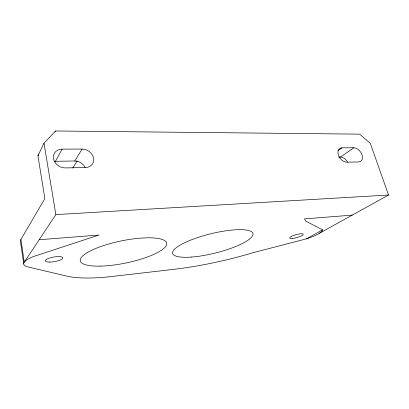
<?xml version="1.0" encoding="UTF-8"?>
<svg xmlns="http://www.w3.org/2000/svg" width="409" height="409" viewBox="0 0 409 409"><rect width="100%" height="100%" fill="white"/><g stroke="black" fill="none" stroke-linecap="round" stroke-linejoin="round"><path stroke-width="0.61" d="M23.727 263.984L20.45 241.356A27.567 8.124 -9.2 0 1 20.925 239.408L44.857 198.549L37.925 155.706L43.983 143.222L55.573 130.982L359.588 134.137L370.288 143.298L388.55 195.011L319.455 233.263M55.021 132.087L55.573 130.982M54.187 161.381A10.286 8.747 27.4 0 1 55.46 161.289L62.132 149.152L82.086 149.06A10.445 8.722 31.6 0 1 93.579 158.16A10.445 8.722 31.6 0 1 85.547 167.511L65.44 167.92A10.685 8.962 28.5 0 1 53.513 158.666A10.685 8.962 28.5 0 1 62.132 149.152M55.46 161.289L74.786 161.003L82.086 149.06M72.761 168.022L77.112 160.998M43.983 143.222L55.864 214.602L24.238 262.22L20.925 239.408M37.925 155.706L38.794 154.781M337.936 150.737L342.011 147.838L353.79 147.782A7.904 5.24 53.6 0 1 362.006 154.786A7.904 5.24 53.6 0 1 358.647 161.944L346.832 162.184A8.001 5.378 53.2 0 1 338.407 155.083A8.001 5.378 53.2 0 1 342.011 147.838M338.555 157.117L340.39 157.092L353.79 147.782M39.167 239.746L98.978 235.042L34.07 256.331A27.899 7.26 -9.7 0 0 26.922 266.673L66.57 276.075A84.198 21.217 -12 0 0 112.27 276.458L173.549 269.378A131.084 33.707 -14.3 0 0 253.355 252.619L306.474 238.82L322.573 229.848L305.814 221.136L304.439 218.887L352.205 215.129M55.864 214.602L388.55 195.011M322.573 229.848A21.38 4.54 -15.7 0 1 306.474 238.82M74.786 161.003A10.061 8.523 30.7 0 1 85.123 167.404M340.39 157.092A7.679 5.21 53.7 0 1 347.599 162.076M191.351 257.067A41.381 9.898 -13.9 0 0 253.002 234.546A41.381 9.898 -13.9 0 0 194.004 238.841A41.381 9.898 -13.9 0 0 191.351 257.067M100.941 266.106A44.111 11.283 -11.6 0 0 166.77 243.943A44.111 11.283 -11.6 0 0 102.848 245.819A44.111 11.283 -11.6 0 0 100.941 266.106M292.379 238.447A7.045 1.508 -15.6 0 0 303.212 234.521A7.045 1.508 -15.6 0 0 293.805 235.385A7.045 1.508 -15.6 0 0 292.379 238.447M49.745 262.077A8.937 2.326 -9.8 0 0 62.899 257.89A8.937 2.326 -9.8 0 0 49.596 258.023A8.937 2.326 -9.8 0 0 49.745 262.077"/></g></svg>
